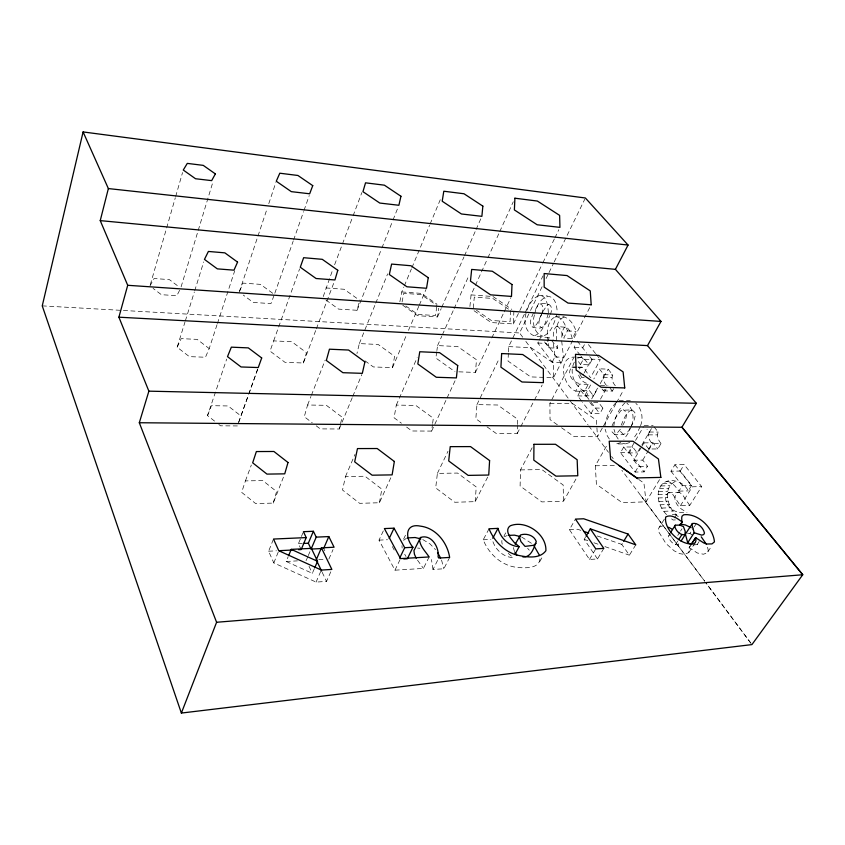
<?xml version="1.0" encoding="UTF-8"?>
<svg xmlns="http://www.w3.org/2000/svg" width="845" height="845" viewBox="0 0 845 845"><rect width="100%" height="100%" fill="white"/><g stroke="black" fill="none" stroke-linecap="round" stroke-linejoin="round"><path stroke-width="0.63" stroke-dasharray="4.22 3.17" d="M532.128 447.797L520.509 469.904L520.108 485.97L541.867 501.919L563.52 501.233L577.167 476.876M487.026 426.831L496.195 433.453L517.235 433.548L517.467 425.743M517.51 424.443L517.658 419.236L497.726 405.008L476.95 404.618L475.83 418.74L482.96 423.894M474.066 310.749L491.177 322.558L513.39 323.92L513.844 312.111M508.373 353.189L508.025 361.079L530.702 376.912L553.475 377.683L590.592 305.953M508.436 351.869L508.669 346.608L524.682 313.601M510.57 310.58L510.084 321.66L491.325 320.487L476.453 310.231M475.175 501.645L476.242 486.974L457.536 473.063L437.393 473.38L435.693 487.903L454.768 502.268L475.175 501.645L488.146 476.189M458.824 371.832L475.439 372.423L476.506 359.759L457.758 346.556L437.573 345.584L436.886 350.569M473.263 308.034L474.298 297.113L492.836 298.475L508.479 309.154M469.915 306.503L471.066 294.894L474.858 286.539M548.331 312.819C547.042 280.403 525.622 300.355 524.977 320.318C524.375 330.321 532.424 338.919 542.955 336.194C551.553 333.247 554.299 322.399 556.77 314.53M604.978 425.859C605.96 416.87 610.322 408.082 616.839 401.829M613.819 425.933C614.811 416.965 619.205 408.23 625.733 402.019M406.646 427.095L411.895 430.982L431.637 431.087L432.471 424.665M432.629 423.377L433.305 418.233L415.793 405.42L396.305 405.072L394.066 417.768L401.407 423.208M666.536 514.626C659.396 507.296 655.086 495.371 660.748 485.949C667.413 476.179 683.859 480.879 688.189 490.882L691.601 485.442L680.236 471.045L670.972 471.204L674.912 464.761L684.186 464.634L701.656 486.572L689.721 505.416L680.405 505.754L672.81 494.441L670.117 492.698L668.321 492.783C661.234 499.268 669.726 509.82 676.993 511.848L677.669 512.746L686.974 512.376M678.292 516.675C667.687 509.039 661.339 487.523 675.968 481.175M436.717 351.826L435.862 358.058L454.99 371.694M402.79 305.256L417.631 315.703L437.509 316.949L438.745 308.203M436.77 306.809L435.513 315.544L417.852 314.435L405.04 305.425M379.437 502.743L381.834 489.128L364.998 476.231L345.478 476.559L342.531 490.037L359.653 503.324L379.437 502.743L391.584 476.041M489.023 528.78L483.234 539.797C488.579 553.412 500.493 564.703 515.186 567.143C523.34 568.22 540.906 569.519 539.966 557.256M365.019 360.847L373.374 366.941L392.481 367.638L394.626 356.337L378.19 344.475L359.326 343.588L356.96 353.506M402.072 301.94L403.741 293.321L421.201 294.588L436.96 305.563M399.854 301.792L401.787 291.947L403.815 287.089M664.307 519.2L658.667 528.262L658.846 532.075L665.987 543.578L674.173 550.824L679.718 553.655L684.566 554.404L688.791 552.567L689.235 547.655L697.199 552.947L703.367 554.225L706.906 553.063L707.878 551.817L708.226 550.116L707.276 546.155M316.241 425.838L320.234 428.88L339.278 428.996L342.098 417.155L326.381 405.325L307.591 404.998L304.274 416.712L312.259 422.796M548.194 313.949C545.733 321.829 543.039 332.719 534.441 335.729M534.399 315.301C531.832 322.822 534.452 334.071 542.955 336.194M326.001 300.059L338.591 309.112L357.086 310.284L358.977 302.795M631.606 425.637C634.563 418.011 633.011 408.8 626.937 403.149M640.563 425.711C643.531 418.127 641.946 408.938 635.862 403.34M606.446 385.489C604.006 382.51 602.062 378.423 603.911 374.652L599.295 368.811L593.855 378.909M150.304 284.754L175.306 197.772M175.665 196.505L182.552 172.549M615.287 385.764C612.847 382.806 610.882 378.729 612.741 374.969L608.115 369.159L599.295 368.811M273.22 503.092L276.579 491.547L262.763 480.583L245.409 480.9L241.649 492.339L255.655 503.578L273.22 503.092L284.258 475.07M541.698 313.97C542.923 310.96 544.328 305.362 540.314 303.799L538.561 304.549L533.892 311.921M550.243 314.541C554.088 306.344 549.44 301.982 540.314 303.799M181.094 286.856L197.846 231.636M198.226 230.379L213.077 181.432M642.073 446.086L643.974 442.833L648.77 448.991L657.801 448.959L661.022 443.54L651.991 443.551C649.425 440.382 647.133 436.041 649.192 432.017L647.027 429.271M323.234 296.563L332.782 269.608M303.334 363.001L306.481 352.65L291.747 341.729L273.643 340.884L270.041 351.119L284.997 362.325L303.334 363.001L315.882 330.025M661.022 443.54C658.456 440.403 656.153 436.073 658.213 432.07L653.861 426.609M217.017 324.765L209.201 348.573L205.462 357.245L189.343 356.632L177.154 347.232L184.949 322.135M185.34 320.889L194.318 292.032M194.709 290.775L203.677 261.918M611.949 426.165L615.572 417.8L621.107 410.311L632.123 409.867L634.785 412.413L635.355 415.328L633.813 421.148L631.078 426.493M621.149 425.225C623.694 419.902 625.944 411.673 632.123 409.867M217.429 323.508L234.688 270.886M239.241 292.095L257.545 237.287M257.968 236.04L267.115 208.641M268.784 203.656L275.85 182.478M214.545 421.085L207.521 415.56L226.682 359.104M274.815 293.257L293.13 241.3M293.564 240.064L303.587 211.609M304.02 210.373L309.259 195.522M238.702 422.204L257.81 368.79M238.565 422.616L248.462 394.985M248.905 393.749L257.725 369.064M534.684 314.139C537.864 296.289 555.397 287.078 557.161 311.161M273.643 340.884L299.605 268.879M245.409 480.9L251.345 465.003M334.631 264.717L342.003 245.156M342.468 243.941L352.618 217.049M353.083 215.824L361.85 192.607M316.347 328.811L334.007 282.399M307.591 404.998L310.918 396.506M311.393 395.291L325.167 360.118M357.086 310.284L381.391 249.233M381.877 248.007L392.566 221.147M393.052 219.922L398.396 206.497M207.521 415.56L211.472 405.684L228.087 405.949L240.962 415.962M330.796 571.822L326.529 581.402L316.062 582.099L273.812 562.907L268.604 551.215L273.495 539.047M359.326 343.588L375.222 304.443M375.719 303.218L387.644 273.864M273.812 562.907L278.787 550.729M631.204 426.619L627.835 433.738L623.916 439.442M640.161 426.693L636.771 433.781L632.852 439.453M339.278 428.996L352.302 397.541M352.809 396.326L361.829 374.557M314.414 568.516L312.323 573.322L286.201 561.481L288.208 556.633M404.322 285.885L411.409 268.89M411.916 267.675L429.63 225.203M430.137 223.988L440.266 199.716M301.179 549.577L298.412 543.673L300.915 537.684M301.422 536.49L302.922 532.889M239.716 290.976L243.054 283.107L260.513 284.374L274.382 294.493L270.981 303.587L253.299 302.468L243.265 295.063M307.781 556.76L306.249 560.362L303.746 560.51M308.298 555.566L310.347 550.76M345.478 476.559L354.984 454.409M392.481 367.638L406.413 335.169M408.473 330.363L418.793 306.312M419.31 305.108L426.007 289.476M574.325 362.146C568.759 372.582 574.494 386.007 584.455 391.393L588.236 384.369L587.676 383.641C582.902 382.542 579.057 378.444 578.318 373.617M533.448 312.935C531.822 317.002 528.262 323.001 532.192 326.835C543.515 331.229 545.954 324.427 549.778 315.576M316.062 582.099L321.332 570.058M396.305 405.072L417.155 357.678M328.853 559.115L333.036 549.599M437.509 316.949L441.206 308.562M441.734 307.358L463.926 257.06M464.454 255.855L475.545 230.706M476.073 229.513L481.354 217.535M542.395 312.502C540.747 316.611 535.92 324.522 541.487 327.638M541.244 315.005C538.952 319.03 537.747 325.409 532.984 327.131M437.573 345.584L441.829 336.067M442.357 334.873L453.554 309.883M454.082 308.7L468.996 275.375M475.397 285.346L487.301 259.088M487.84 257.894L499.205 232.819M499.744 231.625L513.274 201.786M429.133 556.961L423.429 568.41L394.942 570.195L379.025 540.135L384.39 528.579M431.637 431.087L446.487 399.189M447.037 398.006L455.835 379.099M177.154 347.232L181.221 338.644L197.16 339.373L209.201 348.573M475.439 372.423L491.209 339.172M491.779 337.979L503.609 313.051M504.169 311.858L510.929 297.609M405.463 535.234L402.727 540.948L406.382 538.339M437.393 473.38L447.987 451.293M513.39 323.92L542.342 263.872M542.912 262.689L554.267 239.135M554.838 237.963L558.809 229.724M394.942 570.195L400.541 558.598M476.95 404.618L499.342 358.312M525.252 312.428L542.986 275.892M522.706 337.187L519.559 332.962L529.952 311.647M530.533 310.464L542.648 285.61M546.113 278.501L548.426 273.769M549.007 272.586L553.623 263.112M554.204 261.929L584.793 199.188M670.18 533.227L668.363 536.364C669.335 540.684 673.782 545.648 678.567 544.771L678.894 542.268M561.693 341L563.499 357.287L560.816 362.473L552.218 362.114L537.811 343.017L538.814 341.01M539.311 340.007L540.821 337.007L549.356 337.482L550.866 339.436M547.349 341.464L549.356 337.482M449.656 557.425L443.857 568.769L432.999 569.467L438.756 558.059M622.702 425.341C625.163 421.116 629.293 412.835 623.209 409.709M179.615 290.279L176.858 295.687L161.384 294.694L153.061 288.377M555.461 316.569C566.34 314.203 573.185 321.808 576.068 331.367L572.361 338.528L563.721 338.053L567.407 330.849C558.492 303.397 543.346 322.051 548.247 341.105M552.218 362.114L554.89 356.896L553.095 340.535M517.235 433.548L520.203 427.76M520.805 426.609L533.86 401.164M534.462 400.002L542.184 384.971M580.261 355.249L574.082 347.358L576.248 343.207M557.373 424.803L550.042 419.616L549.894 403.308L573.67 357.826M584.413 344.697L582.786 347.802L574.082 347.358M580.536 364.491L583.346 359.188L592.081 359.579L589.271 364.86L580.536 364.491L578.445 361.618M693.439 545.004L697.209 544.529L697.97 543.081M579.607 373.575L581.761 377.493L583.599 374.05M584.201 372.899L591.542 359.136L600.32 359.526L590.497 377.799M576.079 357.16C556.623 355.164 562.4 386.408 575.741 391.15L579.501 384.105L588.236 384.369M581.613 401.09L577.695 395.882L580.673 390.316L589.409 390.559L593.539 395.946L597.785 388.13M503.937 536.163L505.69 532.889M580.673 390.316L584.782 395.724L591.437 383.387M577.695 395.882L586.419 396.104L589.409 390.559M591.69 398.935L597.901 387.517M600.214 383.672L608.115 369.159M591.046 413.585L594.109 407.998L602.907 408.156L599.834 413.723L591.046 413.585L582.406 402.135M602.052 388.975L603.51 390.855L605.854 386.566M542.912 311.562L547.074 305.161L548.849 304.422M600.478 399.136L606.087 388.911M149.945 286.022L154.096 278.523L169.391 279.611L179.679 287.342M603.51 390.855L612.34 391.098L614.706 386.83M561.566 427.771L574.135 436.654L597.489 436.717L602.559 427.644M603.193 426.503L615.868 403.815M616.501 402.685L623.473 390.2M539.765 561.576L542.828 556.158M659.512 479.643L646.034 501.835L622.11 502.638L596.401 484.217L595.313 465.764L607.323 444.565M603.816 548.405L597.499 558.936L589.504 559.443L569.424 529.646L575.456 519.115M641.429 447.174L633.792 460.198L642.76 460.113L647.481 466.26L644.122 471.901L635.144 472.059L620.505 452.656L623.768 447.005L632.694 446.984L637.214 452.878L641.197 446.075M623.768 447.005L628.268 452.931L634.88 441.544M635.546 440.414L643.478 426.746M620.505 452.656L629.43 452.603L632.694 446.984M597.499 558.936L584.191 539.353L585.416 537.251M641.862 444.945L652.477 426.831M635.144 472.059L638.493 466.387L647.481 466.26M648.77 448.991L651.991 443.551M642.76 460.113L647.872 451.462M648.516 450.385L652.984 442.822L657.801 448.959M589.504 559.443L595.788 548.87M635.778 544.835L629.388 555.186L621.793 544.391L623.05 542.332M680.236 471.045L684.186 464.634M666.716 481.386C672.335 481.724 675.82 486.963 678.884 491.146L682.295 485.674L691.601 485.442M680.405 505.754L692.319 486.804L701.656 486.572M674.405 517.932L677.669 512.746M677.732 535.466L679.866 532.128M680.574 531.019L681.989 528.801M675.461 544.676L678.028 540.652M620.336 429.271L616.618 433.77L614.516 434.341L611.96 431.806L611.431 428.89M687.439 533.132L689.911 533.544L693.46 528.03M694.168 526.921L696.301 523.615M629.852 428.383C627.476 435.164 620.631 435.428 614.516 434.341M689.087 547.666L690.386 545.659M689.235 547.655L690.534 545.648M688.791 552.567L695.319 542.532M697.209 544.529L699.153 541.539M707.878 551.817L711.817 545.859M577.072 366.994L571.875 367.121C566.277 372.74 572.181 382.109 578.952 383.366L579.501 384.105M579.247 368.98L580.568 367.469L582.047 367.195L584.254 368.473L589.905 377.039M659.438 527.016L662.628 525.907L665.448 526.182M620.843 442.516L616.269 443.952L613.977 443.266M629.757 442.516L625.173 443.942L616.269 443.952M572.361 338.528L569.646 330.606L567.006 327.416L556.918 326.497L555.566 327.163L553.602 330.891L553.063 339.532M565.537 327.026L564.175 327.68L562.21 331.398L561.64 338.993M577.536 358.132L581.043 357.393L583.979 358.776L589.271 364.86M504.465 536.691L507.158 535.55M668.913 535.234L670.37 534.79M564.069 317.139C554.848 320.593 556.147 333.585 556.823 341.57M619.1 400.562L630.328 400.372M286.201 561.481L297.472 560.858M318.766 559.675L325.071 559.327M483.234 539.797L490.913 539.416M268.604 551.215L276.421 550.813M689.721 505.416L682.084 494.167L679.391 492.424L677.584 492.519C670.455 498.983 679.042 509.503 686.288 511.478M569.424 529.646L577.642 529.266L581.318 530.523M298.412 543.673L302.13 543.493M379.025 540.135L387.443 539.733M675.419 519.907L673.106 520.002L669.018 517.066M672.324 514.383L675.799 514.246M663.811 511.309L673.064 510.95M661.656 508.077L670.898 507.739M660.008 504.814L669.251 504.486M658.868 501.455L668.099 501.148M658.213 497.958L667.434 497.663M658.118 494.737L667.339 494.462M640.742 495.603L704.677 581.202L621.857 470.253M658.519 491.6L667.751 491.346M678.884 491.146L688.189 490.882M668.321 492.783L679.391 492.424M659.406 488.642L668.638 488.399M660.748 485.949L669.979 485.717M662.638 483.435L671.881 483.213M520.509 469.904L541.888 469.588L563.15 484.977L563.52 501.233M595.313 465.764L616.29 465.5M628.268 452.931L637.214 452.878M643.974 442.833L652.984 442.822M649.192 432.017L658.213 432.07M648.337 434.848L657.357 434.89M237.371 425.933L220.556 425.817L218.549 424.232M644.133 425.616L653.143 425.69M549.894 403.308L572.931 403.783L596.422 420.166L596.834 426.535M593.591 402.431L598.598 402.547L602.907 408.156M584.782 395.724L593.539 395.946M575.741 391.15L584.455 391.393M600.394 385.278L607.956 385.51M603.119 377.398L611.949 377.704M581.761 377.493L584.254 377.578M603.911 374.652L612.741 374.969M578.318 367.047L582.047 367.195M571.875 367.121L576.839 367.321M578.086 367.364L580.568 367.469M577.315 357.213L581.043 357.393M554.89 356.896L563.499 357.287M544.56 341.929L549.06 347.834L557.637 348.267L557.066 344.052M508.669 346.608L531.125 347.717L553.274 362.98L553.475 377.683M537.811 343.017L546.345 343.461L560.816 362.473M42.25 305.869L519.559 332.962M567.407 330.849L576.068 331.367M401.787 291.947L421.401 293.395L437.023 304.263M325.864 287.934L344.116 289.265L359.611 300.292M471.066 294.894L490.396 296.341M538.835 295.264L547.359 295.919M417.588 548.056L419.944 548.268M556.918 326.497L558.387 326.899L561.017 330.099L563.721 338.053M622.86 443.266L625.173 443.942M597.267 535.983L621.793 544.391M584.191 539.353L587.856 540.631M593.961 542.775L598.851 544.486M604.957 546.62L629.388 555.186M623.409 434.383L620.832 431.848L620.304 428.954M521.64 536.987L531.452 543.324M422.775 539.554L430.105 544.011L435.513 549.62M689.911 533.544L692.287 534.853M492.973 296.532L511.806 309.376M638.725 479.453L643.932 483.129L646.034 501.835M508.215 553.359L513.179 557.594C502.817 557.267 494.674 548.912 492.191 539.353M527.618 548.289L529.287 550.19M588.416 344.591L595.556 353.548M596.348 354.541L600.32 359.526M577.325 341.126L586.8 353.125M589.757 356.632L592.081 359.579M674.912 464.761L692.319 486.804M610.153 388.299L612.34 391.098M581.033 356.231L583.346 359.188M670.972 471.204L682.295 485.674M551.616 340.419L557.637 348.267M586.419 396.104L590.359 401.28M591.151 402.326L599.834 413.723M629.43 452.603L644.122 471.901M589.821 402.357L594.109 407.998M633.792 460.198L638.493 466.387M525.854 341.412L569.129 399.495M569.921 400.551L588.014 424.845M588.807 425.901L608.474 452.307M611.622 456.532L613.195 458.645M417.536 560.203L423.429 568.41M618.17 438.988L616.1 435.798L613.977 429.323M609.308 438.967L607.238 435.766L605.126 429.26M404.702 554.214L406.022 556.559M432.999 569.467L431.457 559.538M392.355 546.578L394.203 550.032M514.51 551.637L513.359 547.518M323.667 548.437L324.818 550.813M322.198 572.318L326.529 581.402M309.006 566.256L312.323 573.322M441.534 560.045L443.857 568.769M548.489 343.609L549.06 347.834M401.988 545.659L402.146 548.025M596.919 427.802L597.489 436.717M502.257 544.159A15.559 9.147 29.4 0 1 501.941 540.409M751.131 643.541L705.459 582.258L751.131 643.541"/><path stroke-width="1.27" d="M522.939 556.992C531.357 557.531 533.913 547.602 536.269 541.539C534.188 535.371 526.372 532.973 520.573 534.969L515.144 544.243M83.095 131.936L42.25 305.869L181.369 713.064L751.923 644.598L802.75 574.748L682.042 427.285L139.309 422.743L148.878 391.161L118.902 317.192L127.711 285.293L100.238 220.619L108.361 188.572L83.095 131.936L585.374 197.994L628.057 245.05L615.413 269.354L100.238 220.619M181.369 713.064L216.595 622.269L139.309 422.743M288.715 555.418L291.229 549.366L311.372 548.363L317.54 561.291L314.932 567.312M321.163 548.563L311.118 549.07L316.22 537.135L313.379 531.273L303.418 531.695L306.228 537.589L301.179 549.577L298.57 549.704M311.118 549.07L308.319 543.208L313.379 531.273M316.22 537.135L328.821 536.575L334.081 547.222L321.417 547.856L316.241 559.812L321.66 571.178M323.667 548.437L328.821 536.575M389.186 538.529L394.045 528.178L384.39 528.579L400.541 558.598L429.133 556.961C425.479 551.394 419.828 546.345 419.49 539.237L420.567 537.462C431.33 533.86 439.474 547.37 438.08 556.866L438.756 558.059L449.656 557.425C447.375 542.627 436.083 528.104 420.578 526.16C404.681 522.812 405.114 538.159 412.941 547.285L407.353 558.777L403.836 558.978M399.696 558.091L404.702 547.708L394.045 528.178M420.567 537.462L413.923 550.655L414.472 554.362L416.258 558.26M675.271 525.189L674.722 526.308C675.757 530.639 680.214 535.561 685.01 534.716L685.211 531.325L683.415 526.572L679.771 525.104L675.271 525.189L670.814 532.223M492.772 538.254L498.011 528.378C500.589 537.959 508.806 546.261 519.189 546.652L514.985 554.309M118.902 317.192L647.502 345.605L661.001 321.427L615.413 269.354M586.029 536.195L590.328 528.843L635.778 544.835L628.078 534.061L583.694 518.777L575.456 519.115L595.788 548.87L603.816 548.405L590.328 528.843M647.502 345.605L696.322 403.297L681.883 427.274L802.75 574.748L216.595 622.269M623.673 541.296L628.078 534.061M679.908 525.199C683.647 522.685 680.827 519.517 681.978 516.232L683.679 514.795C698.181 512.936 713.328 528.167 714.447 541.888L711.965 543.905L707.001 544.011L703.758 542.944L695.583 537.652L691.03 544.655M680.056 525.189L682.168 521.861M678.672 539.649L681.894 534.621M691.77 524.175L694.189 532.741L701.72 535.149L703.705 534.579L704.455 533.142C703.441 527.945 698.023 522.453 692.414 523.477L685.379 534.125L687.724 542.733L691.495 544.465M681.038 541.085L685.548 534.061M687.724 542.733L694.189 532.741M691.189 544.645L695.731 537.642M536.036 543.367L533.512 545.3L525.051 546.388L520.942 541.624L519.305 536.617M407.311 537.938L415.075 537.515L420.863 538.899M508.426 535.381L514.447 535.149L520.446 536.596M404.702 547.708L412.941 547.285M279.03 550.687L292.064 550.032M303.366 543.441L308.319 543.208M498.011 528.378L489.023 528.78C493.892 540.642 503.462 550.834 515.841 554.806C525.305 556.929 539.279 559.791 545.891 550.739C546.704 534.209 525.801 519.58 510.317 525.791A15.654 9.084 29.3 0 0 508.141 533.216L510.222 537.526L514.172 542.405L519.189 546.652M306.228 537.589L273.495 539.047L278.787 550.729L321.332 570.058L331.863 569.424L321.417 547.856M148.878 391.161L696.322 403.297M680.193 524.154L685.369 524.935L691.157 527.724M127.711 285.293L661.001 321.427M108.361 188.572L628.057 245.05M583.779 531.368L588.68 533.047M291.229 549.366L317.54 561.291M668.553 527.238L671.955 529.128M618.91 465.468L637.679 478.714M682.021 521.872C677.627 518.619 671.3 513.792 665.702 516.971C663.483 529.213 680.922 545.986 693.682 543.8L695.319 542.532L695.963 540.494L695.583 537.652M701.234 536.828L706.357 544.233M514.964 552.545L516.802 554.985M534.241 546.293L539.448 555.271M437.52 552.482L440.572 557.922M533.955 444.312L533.808 460.145L555.978 476.157L577.779 475.767L577.156 459.733L555.492 444.28L533.955 444.312M512.007 284.522L511.489 296.426L490.586 294.852L470.464 281.132L471.668 269.428L492.297 271.234L512.007 284.522M514.901 198.205L514.383 209.93L537.166 224.77L559.939 227.368L559.622 215.38L537.367 201.047L514.901 198.205M501.634 353.559L500.916 367.184L522.009 381.993L543.367 382.658L543.346 368.821L522.706 354.52L501.634 353.559M489.604 460.567L488.737 475.038L468.151 475.386L448.706 460.958L450.216 446.646L470.528 446.604L489.604 460.567M482.854 206.127L481.882 216.331L461.423 213.975L442.199 201.226L443.805 191.223L464 193.758L482.854 206.127M457.715 365.526L456.384 377.916L436.305 377.271L417.821 363.984L419.754 351.752L439.58 352.64L457.715 365.526M428.257 277.688L426.524 288.272L406.941 286.782L389.323 274.509L391.615 264.073L410.955 265.752L428.257 277.688M394.351 461.476L392.112 474.879L372.127 475.196L354.668 461.845L357.477 448.579L377.187 448.526L394.351 461.476M364.903 361.945L362.325 373.342L342.912 372.698L326.339 360.456L329.444 349.196L348.605 350.041L364.903 361.945M400.942 196.262L398.882 205.272L379.764 203.053L362.959 191.678L365.536 182.826L384.412 185.182L400.942 196.262M288.008 462.49L284.733 473.844L266.967 474.108L252.676 462.817L256.362 451.557L273.917 451.483L288.008 462.49M337.789 270.294L334.937 279.959L316.072 278.512L300.292 267.231L303.64 257.704L322.262 259.32L337.789 270.294M261.696 357.963L258.253 367.543L241.057 366.962L227.506 356.643L231.34 347.158L248.324 347.887L261.696 357.963M312.745 185.636L309.661 193.79L291.314 191.646L276.273 181.231L279.801 173.214L297.926 175.475L312.745 185.636M237.572 262.108L233.98 270.168L217.334 268.868L204.458 259.404L208.398 251.451L224.854 252.856L237.572 262.108M215.369 173.901L211.672 180.629L195.533 178.739L183.27 170.035L187.294 163.391L203.244 165.367L215.369 173.901M660.864 477.414L636.803 477.9L610.629 459.416L609.213 441.217L632.968 441.227L658.435 458.962L660.864 477.414M624.74 387.929L601.112 387.221L576.163 370.089L575.498 354.33L598.809 355.428L623.114 371.906L624.74 387.929M591.194 304.791L567.998 303.07L544.169 287.152L544.138 273.537L567.027 275.565L590.264 290.912L591.194 304.791"/></g></svg>
